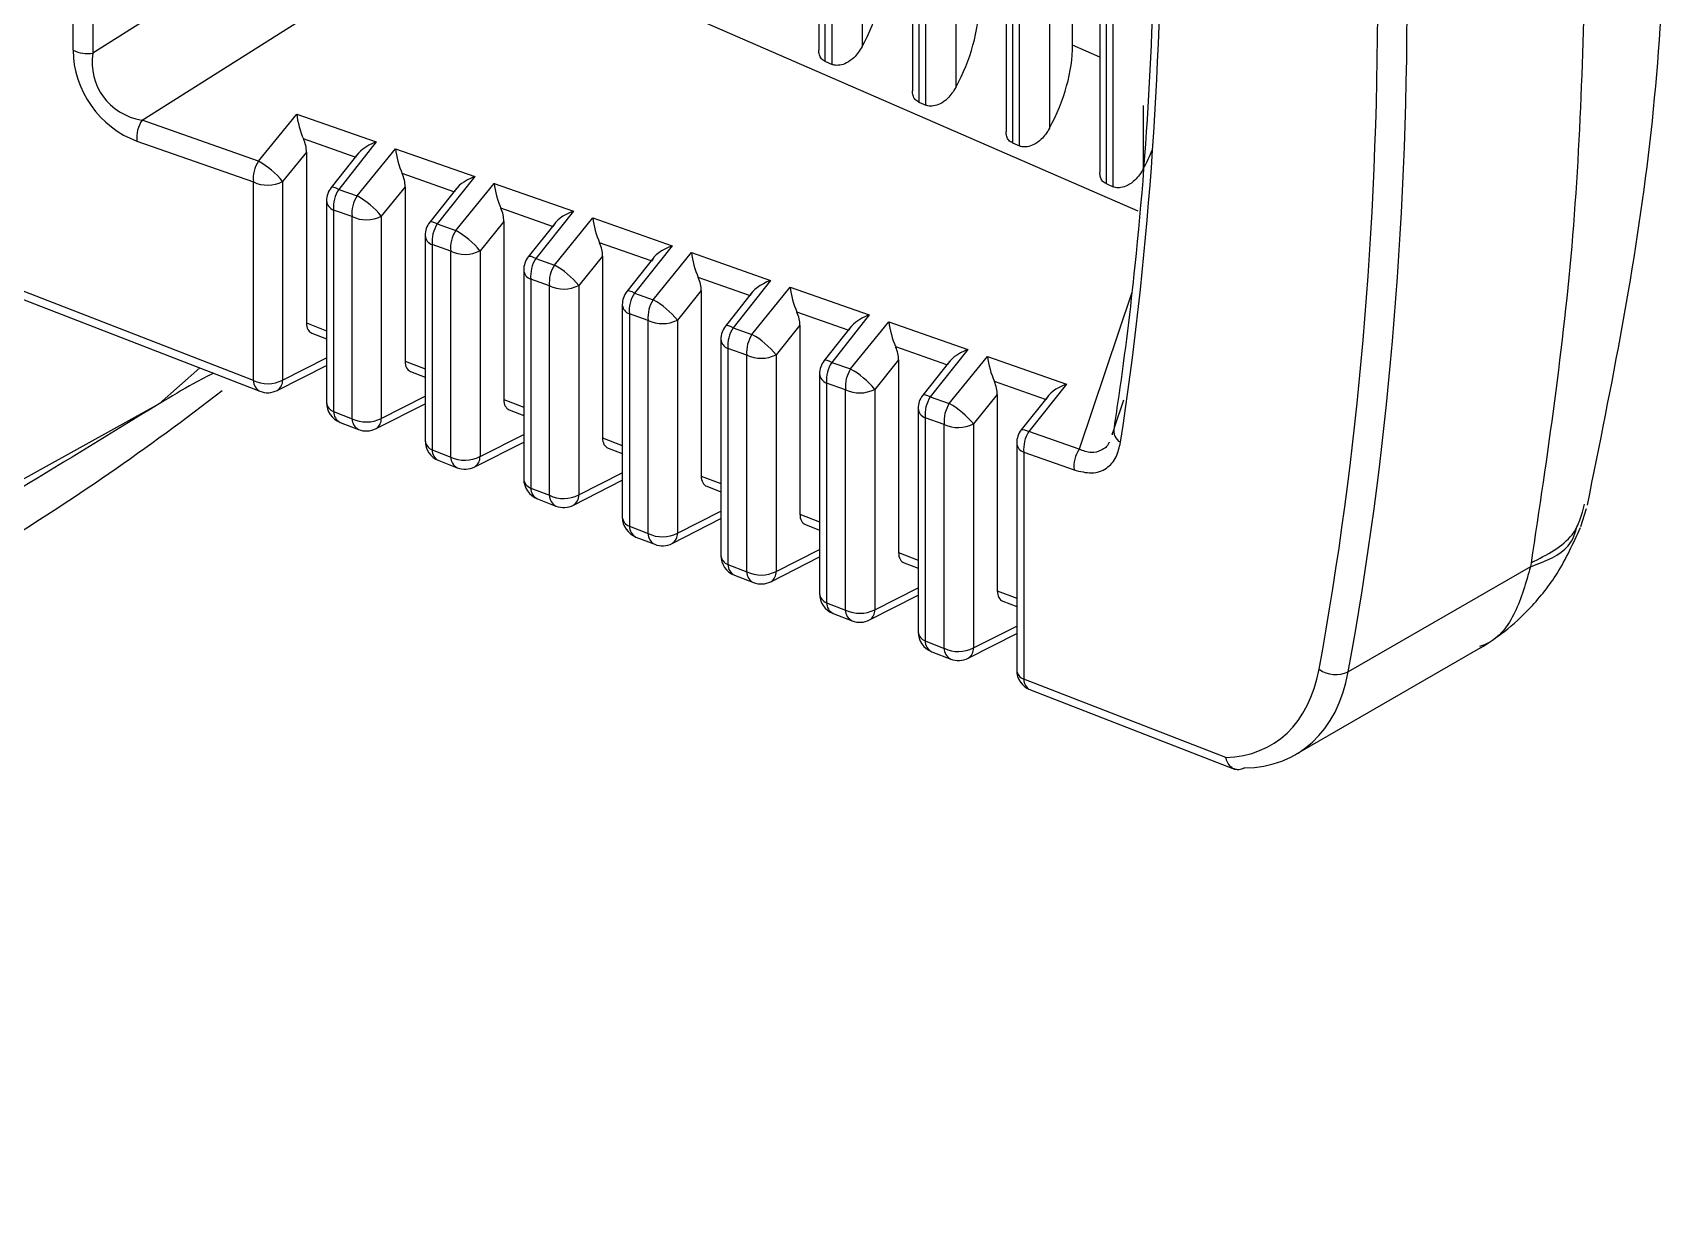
# Model space of a CAD drawing. Extents: x 8 to 113, y 1 to 87.
# Drawn here: x 81.244 to 82.011, y 65.205 to 65.754 of the extents above; entities that cross this region are included whole.
import ezdxf

# ---------------------------------------------------------------- set-up
doc = ezdxf.new("R2010")
doc.units = 0
doc.header["$MEASUREMENT"] = 0
doc.layers.add('OBJECT', color=7, linetype='CONTINUOUS')

msp = doc.modelspace()

# ---------------------------------------------------------------- linework, layer by layer
at = {"layer": 'OBJECT'}
for p, q in [((81.26301, 65.74622), (81.26301, 66.43369)), ((81.27229, 66.4324), (81.27229, 65.74493)), ((81.61189, 66.23298), (81.61189, 65.74632)), ((81.61481, 66.2208), (81.61481, 65.7411)), ((81.61816, 65.73964), (81.61816, 66.21816)), ((81.63224, 66.21123), (81.63224, 65.74797)), ((81.65573, 66.20283), (81.65573, 65.72723)), ((81.65866, 66.19347), (81.65866, 65.722)), ((81.66201, 65.72054), (81.66201, 66.18806)), ((81.67609, 66.17971), (81.67609, 65.72887)), ((81.69957, 66.17268), (81.69957, 65.70814)), ((81.7025, 66.17066), (81.7025, 65.70291)), ((81.70585, 65.70145), (81.70585, 66.15906)), ((81.71993, 66.14817), (81.71993, 65.70978)), ((81.73069, 65.74863), (81.73069, 66.14077)), ((81.74341, 66.1289), (81.74341, 65.68905)), ((81.74634, 66.12373), (81.74634, 65.68382)), ((81.74969, 65.68236), (81.74969, 66.1144)), ((81.42499, 65.84151), (81.27229, 65.74493)), ((81.29526, 65.71347), (81.4456, 65.80855)), ((81.4456, 65.80855), (81.76126, 65.67108)), ((81.74341, 65.74309), (81.73069, 65.74863)), ((81.61481, 65.7411), (81.61816, 65.73964)), ((81.34976, 65.69434), (81.36763, 65.71639)), ((81.36763, 65.71639), (81.40484, 65.70333)), ((81.65866, 65.722), (81.66201, 65.72054)), ((81.76377, 65.72043), (81.76377, 65.69069)), ((81.34736, 65.5917), (81.04303, 65.70971)), ((81.34976, 65.69434), (81.29526, 65.71347)), ((81.04618, 65.70465), (81.35043, 65.58667)), ((81.29285, 65.70377), (81.34736, 65.68464)), ((81.39503, 65.69623), (81.37084, 65.70472)), ((81.40484, 65.70333), (81.3873, 65.68116)), ((81.39594, 65.67813), (81.4138, 65.70018)), ((81.4138, 65.70018), (81.45098, 65.68713)), ((81.7025, 65.70291), (81.70585, 65.70145)), ((81.37221, 65.69859), (81.36105, 65.68481)), ((81.37221, 65.69859), (81.37221, 65.61863)), ((81.39625, 65.69776), (81.38374, 65.68196)), ((81.36105, 65.68481), (81.36105, 65.59187)), ((81.44117, 65.68003), (81.41701, 65.68851)), ((81.45098, 65.68713), (81.43344, 65.66497)), ((81.34736, 65.5917), (81.34736, 65.68464)), ((81.3873, 65.68116), (81.39594, 65.67813)), ((81.41839, 65.68238), (81.40723, 65.6686)), ((81.41839, 65.68238), (81.41839, 65.60073)), ((81.44238, 65.68157), (81.42988, 65.66576)), ((81.44212, 65.66192), (81.45998, 65.68397)), ((81.45998, 65.68397), (81.49711, 65.67094)), ((81.74634, 65.68382), (81.74969, 65.68236)), ((81.38158, 65.67575), (81.38158, 65.58144)), ((81.39353, 65.66843), (81.3849, 65.67146)), ((81.3849, 65.67146), (81.3849, 65.57714)), ((81.4873, 65.66384), (81.46319, 65.6723)), ((81.49711, 65.67094), (81.47957, 65.64877)), ((81.39353, 65.5738), (81.39353, 65.66843)), ((81.40723, 65.6686), (81.40723, 65.57397)), ((81.43344, 65.66497), (81.44212, 65.66192)), ((81.46457, 65.66617), (81.45341, 65.65239)), ((81.46457, 65.66617), (81.46457, 65.58282)), ((81.48852, 65.66537), (81.47601, 65.64957)), ((81.48829, 65.64571), (81.50616, 65.66776)), ((81.50616, 65.66776), (81.54325, 65.65475)), ((81.42772, 65.65956), (81.42772, 65.56355)), ((81.43971, 65.65222), (81.43103, 65.65527)), ((81.43103, 65.65527), (81.43103, 65.55925)), ((81.53344, 65.64765), (81.50937, 65.65609)), ((81.54325, 65.65475), (81.52571, 65.63258)), ((81.43971, 65.55589), (81.43971, 65.65222)), ((81.45341, 65.65239), (81.45341, 65.55606)), ((81.47957, 65.64877), (81.48829, 65.64571)), ((81.51074, 65.64996), (81.49958, 65.63619)), ((81.51074, 65.64996), (81.51074, 65.56492)), ((81.53465, 65.64918), (81.52215, 65.63338)), ((81.53447, 65.6295), (81.55234, 65.65156)), ((81.55234, 65.65156), (81.58938, 65.63855)), ((81.47385, 65.64336), (81.47385, 65.54566)), ((81.48589, 65.63601), (81.47716, 65.63907)), ((81.47716, 65.63907), (81.47716, 65.54137)), ((81.57957, 65.63145), (81.55554, 65.63989)), ((81.48589, 65.53798), (81.48589, 65.63601)), ((81.49958, 65.63619), (81.49958, 65.53816)), ((81.52571, 65.63258), (81.53447, 65.6295)), ((81.55692, 65.63375), (81.54576, 65.61998)), ((81.55692, 65.63375), (81.55692, 65.54701)), ((81.58078, 65.63299), (81.56828, 65.61718)), ((81.58938, 65.63855), (81.57184, 65.61639)), ((81.58065, 65.61329), (81.59851, 65.63535)), ((81.59851, 65.63535), (81.63551, 65.62236)), ((81.7584, 65.63283), (81.73377, 65.55955)), ((81.51999, 65.62717), (81.51999, 65.52777)), ((81.6257, 65.61526), (81.60172, 65.62368)), ((81.37221, 65.61863), (81.38158, 65.615)), ((81.53206, 65.6198), (81.5233, 65.62288)), ((81.5233, 65.62288), (81.5233, 65.52348)), ((81.53206, 65.52008), (81.53206, 65.6198)), ((81.54576, 65.61998), (81.54576, 65.52025)), ((81.57184, 65.61639), (81.58065, 65.61329)), ((81.6031, 65.61754), (81.59194, 65.60377)), ((81.6031, 65.61754), (81.6031, 65.52911)), ((81.62692, 65.61679), (81.61441, 65.60099)), ((81.63551, 65.62236), (81.61797, 65.60019)), ((81.62682, 65.59709), (81.64469, 65.61914)), ((81.64469, 65.61914), (81.68165, 65.60617)), ((81.37477, 65.6138), (81.38158, 65.61116)), ((81.56612, 65.61098), (81.56612, 65.50988)), ((81.36105, 65.59187), (81.38158, 65.60231)), ((81.41839, 65.60073), (81.42772, 65.59711)), ((81.57824, 65.60359), (81.56943, 65.60669)), ((81.56943, 65.60669), (81.56943, 65.50559)), ((81.57824, 65.50217), (81.57824, 65.60359)), ((81.59194, 65.60377), (81.59194, 65.50235)), ((81.64927, 65.60133), (81.63811, 65.58756)), ((81.67184, 65.59906), (81.6479, 65.60747)), ((81.64927, 65.60133), (81.64927, 65.5112)), ((81.67305, 65.6006), (81.66055, 65.58479)), ((81.68165, 65.60617), (81.66411, 65.584)), ((81.673, 65.58088), (81.69087, 65.60293)), ((81.69087, 65.60293), (81.72778, 65.58997)), ((81.32225, 65.5976), (81.30323, 65.58077)), ((81.35857, 65.58708), (81.38158, 65.59877)), ((81.42095, 65.5959), (81.42772, 65.59327)), ((81.61226, 65.59478), (81.61226, 65.49199)), ((81.61797, 65.60019), (81.62682, 65.59709)), ((81.62442, 65.58739), (81.61557, 65.59049)), ((81.61557, 65.59049), (81.61557, 65.4877)), ((81.62442, 65.48427), (81.62442, 65.58739)), ((81.63811, 65.58756), (81.63811, 65.48444)), ((81.69545, 65.58512), (81.68429, 65.57135)), ((81.71797, 65.58287), (81.69407, 65.59126)), ((81.69545, 65.58512), (81.69545, 65.49329)), ((81.72778, 65.58997), (81.71024, 65.5678)), ((81.30323, 65.58077), (80.68281, 65.23635)), ((81.40475, 65.56917), (81.42772, 65.58084)), ((81.40723, 65.57397), (81.42772, 65.58438)), ((81.46457, 65.58282), (81.47385, 65.57922)), ((81.46712, 65.57799), (81.47385, 65.57538)), ((81.65839, 65.57859), (81.65839, 65.4741)), ((81.66411, 65.584), (81.673, 65.58088)), ((81.71919, 65.5844), (81.70668, 65.5686)), ((81.75021, 65.56966), (81.75461, 65.58269)), ((81.3849, 65.57714), (81.39353, 65.5738)), ((81.38797, 65.57211), (81.39661, 65.56876)), ((81.67059, 65.57118), (81.6617, 65.5743)), ((81.6617, 65.5743), (81.6617, 65.46981)), ((81.67059, 65.46636), (81.67059, 65.57118)), ((81.68429, 65.57135), (81.68429, 65.46654)), ((81.45093, 65.55127), (81.47385, 65.56291)), ((81.45341, 65.55606), (81.47385, 65.56645)), ((81.51074, 65.56492), (81.51999, 65.56133)), ((81.70452, 65.5624), (81.70452, 65.45621)), ((81.73377, 65.55955), (81.71024, 65.5678)), ((81.7496, 65.56795), (81.74904, 65.56639)), ((81.74979, 65.56883), (81.74924, 65.56628)), ((81.43103, 65.55925), (81.43971, 65.55589)), ((81.5133, 65.56008), (81.51999, 65.55749)), ((81.70784, 65.5581), (81.70784, 65.45192)), ((81.70784, 65.5581), (81.73136, 65.54985)), ((81.4341, 65.55422), (81.44278, 65.55086)), ((81.49958, 65.53816), (81.51999, 65.54852)), ((81.55692, 65.54701), (81.56612, 65.54344)), ((81.47716, 65.54137), (81.48589, 65.53798)), ((81.49711, 65.53336), (81.51999, 65.54499)), ((81.55948, 65.54218), (81.56612, 65.5396)), ((81.48024, 65.53633), (81.48896, 65.53295)), ((81.96842, 65.52335), (81.97114, 65.53175)), ((81.54328, 65.51545), (81.56612, 65.52706)), ((81.54576, 65.52025), (81.56612, 65.5306)), ((81.6031, 65.52911), (81.61226, 65.52555)), ((81.60565, 65.52427), (81.61226, 65.52171)), ((81.5233, 65.52348), (81.53206, 65.52008)), ((81.52637, 65.51844), (81.53514, 65.51505)), ((81.58946, 65.49755), (81.61226, 65.50913)), ((81.59194, 65.50235), (81.61226, 65.51267)), ((81.64927, 65.5112), (81.65839, 65.50766)), ((81.56943, 65.50559), (81.57824, 65.50217)), ((81.65183, 65.50637), (81.65839, 65.50382)), ((81.9449, 65.50456), (81.85965, 65.45535)), ((81.94521, 65.50636), (81.9449, 65.50456)), ((81.57251, 65.50056), (81.58131, 65.49714)), ((81.63811, 65.48444), (81.65839, 65.49474)), ((81.69545, 65.49329), (81.70452, 65.48978)), ((81.61557, 65.4877), (81.62442, 65.48427)), ((81.63564, 65.47964), (81.65839, 65.4912)), ((81.69801, 65.48846), (81.70452, 65.48593)), ((81.61864, 65.48267), (81.62749, 65.47923)), ((81.68181, 65.46174), (81.70452, 65.47328)), ((81.68429, 65.46654), (81.70452, 65.47681)), ((81.6617, 65.46981), (81.67059, 65.46636)), ((81.66477, 65.46478), (81.67367, 65.46133)), ((81.83505, 65.41665), (81.92172, 65.46668)), ((81.80237, 65.41526), (81.70784, 65.45192)), ((81.71091, 65.44689), (81.80642, 65.40985)), ((81.81081, 65.41026), (81.81104, 65.4104))]:
    msp.add_line(p, q, dxfattribs=at)
at = {"layer": 'OBJECT', "flags": 128}
for points in [[(81.3873, 65.68116), (81.38616, 65.6817), (81.38519, 65.68204), (81.38444, 65.68218), (81.38392, 65.6821), (81.38374, 65.68196)], [(81.43344, 65.66497), (81.43229, 65.66551), (81.43133, 65.66585), (81.43057, 65.66598), (81.43006, 65.6659), (81.42988, 65.66576)], [(81.47957, 65.64877), (81.47843, 65.64931), (81.47746, 65.64966), (81.47671, 65.64979), (81.47619, 65.64971), (81.47601, 65.64957)], [(81.52571, 65.63258), (81.52456, 65.63312), (81.52359, 65.63346), (81.52284, 65.6336), (81.52233, 65.63352), (81.52215, 65.63338)], [(81.57184, 65.61639), (81.57069, 65.61693), (81.56973, 65.61727), (81.56898, 65.6174), (81.56846, 65.61732), (81.56828, 65.61718)], [(81.61797, 65.60019), (81.61683, 65.60073), (81.61586, 65.60108), (81.61511, 65.60121), (81.61459, 65.60113), (81.61441, 65.60099)], [(81.66411, 65.584), (81.66296, 65.58454), (81.662, 65.58488), (81.66124, 65.58502), (81.66073, 65.58494), (81.66055, 65.58479)], [(81.70668, 65.5686), (81.70686, 65.56874), (81.70738, 65.56882), (81.70813, 65.56869), (81.7091, 65.56834), (81.71024, 65.5678)]]:
    msp.add_lwpolyline(points, dxfattribs=at)
at = {"layer": 'OBJECT'}
for centre, radius, start, end in [((81.26969, 65.76035), 0.01563, 244.68395, 279.54829), ((81.30766, 65.70525), 0.01488, 146.44128, 185.69228), ((81.36216, 65.68611), 0.01488, 146.44407, 185.69048), ((81.33046, 65.66001), 0.03939, 39.03676, 60.65468), ((81.35403, 65.69863), 0.0155, 244.51108, 296.94536), ((81.39158, 65.67575), 0.01, 141.64728, 180), ((81.39971, 65.67294), 0.01488, 146.44656, 185.68701), ((81.40834, 65.6699), 0.01488, 146.44183, 185.6891), ((81.37664, 65.6438), 0.03938, 39.03636, 60.65508), ((81.38658, 65.67619), 0.00502, 184.95803, 250.35199), ((81.40021, 65.68242), 0.0155, 244.51104, 296.94487), ((81.43772, 65.65956), 0.01, 141.64728, 180), ((81.44584, 65.65674), 0.01488, 146.4451, 185.68847), ((81.45452, 65.6537), 0.01488, 146.44407, 185.69048), ((81.42281, 65.62758), 0.03939, 39.03836, 60.65395), ((81.43272, 65.65999), 0.00502, 184.94028, 250.36974), ((81.44638, 65.66622), 0.0155, 244.51104, 296.94589), ((81.48385, 65.64336), 0.01, 141.64728, 180), ((81.49197, 65.64055), 0.01488, 146.44031, 185.69326), ((81.47885, 65.6438), 0.00501, 184.93772, 250.3723), ((81.50069, 65.63749), 0.01488, 146.44248, 185.68845), ((81.46899, 65.61138), 0.03939, 39.03657, 60.65487), ((81.49256, 65.65001), 0.0155, 244.51104, 296.94487), ((81.52999, 65.62717), 0.01, 141.64728, 180), ((81.53811, 65.62435), 0.01488, 146.44293, 185.688), ((81.52498, 65.6276), 0.00501, 184.93742, 250.37068), ((81.54687, 65.62128), 0.01488, 146.4458, 185.68876), ((81.51517, 65.59517), 0.03939, 39.03836, 60.65395), ((81.53874, 65.6338), 0.0155, 244.51127, 296.94566), ((81.57612, 65.61098), 0.01, 141.64728, 180), ((81.58424, 65.60816), 0.01488, 146.44643, 185.68714), ((81.57112, 65.61141), 0.00502, 184.95803, 250.35199), ((81.59305, 65.60507), 0.01488, 146.44253, 185.68939), ((81.56134, 65.57896), 0.03939, 39.03802, 60.65341), ((81.58491, 65.61759), 0.0155, 244.50994, 296.94548), ((81.62226, 65.59478), 0.01, 141.64728, 180), ((81.61725, 65.59522), 0.00502, 184.94028, 250.36974), ((81.63037, 65.59197), 0.01488, 146.44403, 185.68954), ((81.63923, 65.58886), 0.01488, 146.4451, 185.68847), ((81.60751, 65.56274), 0.0394, 39.04007, 60.65137), ((80.6147, 66.51231), 1.17123, 301.38463, 307.81257), ((81.35403, 65.6057), 0.0155, 244.51108, 296.94536), ((81.35304, 65.59172), 0.00568, 180.14922, 242.67432), ((81.35405, 65.59599), 0.01, 248.80554, 296.93422), ((81.35571, 65.5916), 0.00535, 302.36918, 2.97001), ((81.63109, 65.60138), 0.0155, 244.51186, 296.94507), ((81.39158, 65.58144), 0.01, 180, 248.80554), ((81.38672, 65.58198), 0.00517, 186.01463, 249.2954), ((81.66839, 65.57859), 0.01, 141.64728, 180), ((81.66339, 65.57902), 0.00501, 184.93742, 250.37068), ((81.67651, 65.57577), 0.01488, 146.44248, 185.68845), ((81.6854, 65.57265), 0.01488, 146.44266, 185.68926), ((81.65369, 65.54654), 0.03939, 39.03882, 60.65348), ((81.39058, 65.57716), 0.00568, 180.14635, 242.67951), ((81.40021, 65.58779), 0.0155, 244.51104, 296.94487), ((81.39921, 65.57381), 0.00568, 180.14635, 242.67951), ((81.40188, 65.57369), 0.00535, 302.38497, 2.95752), ((81.67727, 65.58517), 0.0155, 244.5099, 296.946), ((81.40022, 65.57809), 0.01, 248.80554, 296.93422), ((81.43772, 65.56355), 0.01, 180, 248.80554), ((81.43285, 65.56409), 0.00516, 185.99789, 249.31214), ((81.71452, 65.5624), 0.01, 141.64728, 180), ((81.70966, 65.56294), 0.00517, 186.01625, 249.29378), ((81.72264, 65.55958), 0.01488, 146.44359, 185.68734), ((81.75575, 65.56795), 0.0058, 162.8984, 242.82406), ((81.43671, 65.55927), 0.00568, 180.14938, 242.67648), ((81.44638, 65.56988), 0.0155, 244.51104, 296.94589), ((81.44539, 65.5559), 0.00568, 180.14922, 242.67432), ((81.44806, 65.55579), 0.00535, 302.3868, 2.95569), ((81.74617, 65.55132), 0.01488, 146.44266, 185.68926), ((81.4464, 65.56018), 0.01, 248.80554, 296.93422), ((81.48385, 65.54566), 0.01, 180, 248.80554), ((81.47899, 65.5462), 0.00516, 185.99789, 249.31214), ((81.48285, 65.54138), 0.00568, 180.14938, 242.67648), ((81.49256, 65.55198), 0.0155, 244.51104, 296.94487), ((81.49157, 65.538), 0.00568, 180.14784, 242.67802), ((81.49258, 65.54228), 0.01, 248.80554, 296.93422), ((81.49424, 65.53788), 0.00535, 302.38497, 2.95752), ((81.52999, 65.52777), 0.01, 180, 248.80554), ((81.52512, 65.52831), 0.00516, 185.99779, 249.31031), ((81.52898, 65.52349), 0.00568, 180.14635, 242.67951), ((81.53874, 65.53407), 0.0155, 244.51127, 296.94566), ((81.53774, 65.52009), 0.00568, 180.14395, 242.68192), ((81.54041, 65.51998), 0.00535, 302.3868, 2.95569), ((81.53875, 65.52437), 0.01, 248.80554, 296.93422), ((81.57612, 65.50988), 0.01, 180, 248.80554), ((81.57126, 65.51042), 0.00517, 186.01625, 249.29378), ((81.57511, 65.5056), 0.00568, 180.14635, 242.67951), ((81.58491, 65.51617), 0.0155, 244.50994, 296.94548), ((81.58392, 65.50219), 0.00568, 180.15209, 242.67145), ((81.58659, 65.50207), 0.00535, 302.38373, 2.95547), ((81.58493, 65.50646), 0.01, 248.80554, 296.93422), ((81.62226, 65.49199), 0.01, 180, 248.80554), ((81.61739, 65.49253), 0.00516, 185.99951, 249.31052), ((81.62125, 65.48771), 0.00568, 180.14938, 242.67648), ((81.63109, 65.49826), 0.0155, 244.51186, 296.94507), ((81.6301, 65.48428), 0.00568, 180.14635, 242.67951), ((81.63111, 65.48856), 0.01, 248.80554, 296.93422), ((81.63277, 65.48416), 0.00535, 302.38497, 2.95752), ((81.66839, 65.4741), 0.01, 180, 248.80554), ((81.66353, 65.47464), 0.00516, 185.99916, 249.30895), ((81.66738, 65.46982), 0.00568, 180.15469, 242.67339), ((81.67727, 65.48036), 0.0155, 244.5099, 296.946), ((81.67627, 65.46638), 0.00568, 180.14922, 242.67432), ((81.67895, 65.46626), 0.00535, 302.36998, 2.96784), ((81.67728, 65.47065), 0.01, 248.80554, 296.93422), ((81.71452, 65.45621), 0.01, 180, 248.80554), ((81.70966, 65.45675), 0.00517, 186.01625, 249.29378), ((81.85384, 65.46751), 0.01348, 234.44049, 295.51345), ((81.71337, 65.45185), 0.00554, 179.25023, 243.57563)]:
    msp.add_arc(centre, radius, start, end, dxfattribs=at)
for centre, major_axis, ratio, start_param, end_param in [((80.20592, 66.63899), (-1.2131, 1.88504), 0.606975, 3.716007, 4.079515), ((80.21261, 66.64328), (-1.21808, 1.89372), 0.606848, 3.71615, 4.079658), ((80.15666, 66.66457), (-1.17592, 1.82549), 0.606958, 3.742743, 4.051772), ((81.60021, 65.76248), (0.03018, 0.05215), 0.581784, 4.770172, 5.495103), ((81.64405, 65.74339), (0.03018, 0.05215), 0.581784, 4.770172, 5.495103), ((81.29848, 65.73979), (-0.02215, 0.03331), 0.831459, 0.896071, 2.307597), ((81.68789, 65.7243), (0.03018, 0.05215), 0.581784, 4.770172, 5.495103), ((81.30516, 65.74409), (0.02952, 0.01741), 0.875291, 2.521504, 3.93303), ((81.37191, 65.71098), (-0.00328, 0.01158), 0.259069, 1.012856, 2.067267), ((81.36476, 65.70216), (-0.00441, 0.00973), 0.616481, 4.078004, 4.695736), ((81.40912, 65.69792), (0.01404, 0.00407), 0.443879, 1.75013, 2.804542), ((81.41809, 65.69477), (-0.00328, 0.01158), 0.259069, 1.012856, 2.067267), ((81.73173, 65.7052), (0.03018, 0.05215), 0.581784, 4.770172, 4.942478), ((81.41094, 65.68595), (-0.00441, 0.00973), 0.616481, 4.078004, 4.695736), ((81.45526, 65.68173), (0.01404, 0.00407), 0.443879, 1.75013, 2.804542), ((81.46426, 65.67857), (-0.00328, 0.01158), 0.259069, 1.012856, 2.067267), ((81.45712, 65.66974), (-0.00441, 0.00973), 0.616481, 4.078004, 4.695736), ((81.50139, 65.66553), (0.01404, 0.00407), 0.443879, 1.75013, 2.804542), ((81.51044, 65.66236), (-0.00328, 0.01158), 0.259069, 1.012856, 2.067267), ((81.50329, 65.65354), (-0.00441, 0.00973), 0.616481, 4.078004, 4.695736), ((81.54753, 65.64934), (0.01404, 0.00407), 0.443879, 1.75013, 2.804542), ((81.55662, 65.64615), (-0.00328, 0.01158), 0.259069, 1.012856, 2.067267), ((81.54947, 65.63733), (-0.00441, 0.00973), 0.616481, 4.078004, 4.695736), ((81.59366, 65.63314), (0.01404, 0.00407), 0.443879, 1.75013, 2.804542), ((81.60279, 65.62994), (-0.00328, 0.01158), 0.259069, 1.012856, 2.067267), ((81.59565, 65.62112), (-0.00441, 0.00973), 0.616481, 4.078004, 4.695736), ((81.37936, 65.62275), (0.00507, 0.00872), 0.578158, 2.358857, 3.232629), ((81.6398, 65.61695), (0.01404, 0.00407), 0.443879, 1.75013, 2.804542), ((81.64897, 65.61373), (-0.00328, 0.01158), 0.259069, 1.012856, 2.067267), ((81.42553, 65.60484), (0.00507, 0.00872), 0.578158, 2.358857, 3.232629), ((81.64182, 65.60491), (-0.00441, 0.00973), 0.616481, 4.078004, 4.695736), ((81.68593, 65.60076), (0.01404, 0.00407), 0.443879, 1.75013, 2.804542), ((81.69515, 65.59752), (-0.00328, 0.01158), 0.259069, 1.012856, 2.067267), ((81.688, 65.5887), (-0.00441, 0.00973), 0.616481, 4.078004, 4.695736), ((81.73206, 65.58456), (0.01404, 0.00407), 0.443879, 1.75013, 2.804542), ((81.47171, 65.58694), (0.00507, 0.00872), 0.578158, 2.358857, 3.232629), ((81.51789, 65.56903), (0.00507, 0.00872), 0.578158, 2.358857, 3.232629), ((81.56407, 65.55113), (0.00507, 0.00872), 0.578158, 2.358857, 3.232629), ((81.61024, 65.53322), (0.00507, 0.00872), 0.578158, 2.358857, 3.232629), ((81.65642, 65.51531), (0.00507, 0.00872), 0.578158, 2.358857, 3.232629), ((81.7026, 65.49741), (0.00507, 0.00872), 0.578158, 2.358857, 3.232629), ((81.76547, 65.51461), (-0.05957, 0.09257), 0.606975, 2.794473, 3.716007), ((81.77215, 65.5189), (-0.06455, 0.10125), 0.604584, 2.782059, 3.71868)]:
    msp.add_ellipse(centre, major_axis=major_axis, ratio=ratio, start_param=start_param, end_param=end_param, dxfattribs=at)
for points, knots in [([(81.75021, 65.56966), (81.75096, 65.57465), (81.75471, 65.59961), (81.76512, 65.68432), (81.76967, 65.77289), (81.76926, 65.86392), (81.76724, 65.95583), (81.75748, 66.04569), (81.75021, 66.11264)], [0, 0, 0, 0, 0.029968, 0.149857, 0.5, 0.529968, 0.649857, 1, 1, 1, 1]), ([(81.97158, 65.53342), (81.98291, 65.58947), (82.00569, 65.70222), (82.00907, 65.81841), (82.01078, 65.87685)], [0, 0, 0, 0, 0.497074, 1, 1, 1, 1]), ([(81.9711, 65.82152), (81.97002, 65.76679), (81.96785, 65.65733), (81.95276, 65.55669), (81.94521, 65.50636)], [0, 0, 0, 0, 0.5, 1, 1, 1, 1]), ([(81.61481, 65.7411), (81.61422, 65.74145), (81.61304, 65.74216), (81.61205, 65.74404), (81.61195, 65.74558), (81.6119, 65.74633)], [0, 0, 0, 0, 0.338293, 0.676563, 1, 1, 1, 1]), ([(81.63224, 65.74797), (81.63105, 65.74611), (81.62906, 65.743), (81.62511, 65.74022), (81.62188, 65.73913), (81.61957, 65.73913), (81.6185, 65.73952), (81.61816, 65.73964)], [0, 0, 0, 0, 0.345934, 0.577484, 0.767312, 0.927998, 1, 1, 1, 1]), ([(81.65866, 65.722), (81.65806, 65.72236), (81.65688, 65.72307), (81.65589, 65.72495), (81.65579, 65.72648), (81.65574, 65.72723)], [0, 0, 0, 0, 0.338295, 0.676561, 1, 1, 1, 1]), ([(81.67609, 65.72887), (81.67489, 65.72701), (81.6729, 65.72391), (81.66895, 65.72113), (81.66572, 65.72004), (81.66341, 65.72003), (81.66234, 65.72042), (81.66201, 65.72054)], [0, 0, 0, 0, 0.345934, 0.577476, 0.767312, 0.927998, 1, 1, 1, 1]), ([(81.7025, 65.70291), (81.7019, 65.70326), (81.70072, 65.70397), (81.69973, 65.70586), (81.69963, 65.70739), (81.69958, 65.70814)], [0, 0, 0, 0, 0.338302, 0.676581, 1, 1, 1, 1]), ([(81.71993, 65.70978), (81.71873, 65.70792), (81.71674, 65.70482), (81.71279, 65.70204), (81.70956, 65.70094), (81.70725, 65.70094), (81.70618, 65.70133), (81.70585, 65.70145)], [0, 0, 0, 0, 0.345934, 0.577484, 0.767312, 0.927998, 1, 1, 1, 1]), ([(81.74634, 65.68382), (81.74574, 65.68417), (81.74456, 65.68488), (81.74357, 65.68677), (81.74347, 65.6883), (81.74342, 65.68905)], [0, 0, 0, 0, 0.338304, 0.676578, 1, 1, 1, 1]), ([(81.76377, 65.69069), (81.76257, 65.68883), (81.76058, 65.68572), (81.75663, 65.68295), (81.7534, 65.68185), (81.75109, 65.68185), (81.75002, 65.68224), (81.74969, 65.68236)], [0, 0, 0, 0, 0.345934, 0.577476, 0.767312, 0.927998, 1, 1, 1, 1]), ([(81.32867, 65.59511), (81.32574, 65.59363), (81.31905, 65.59026), (81.30893, 65.58419), (81.30323, 65.58077)], [0, 0, 0, 0, 0.437587, 1, 1, 1, 1]), ([(81.30323, 65.58077), (81.25985, 65.55424), (81.17461, 65.5021), (81.04638, 65.42473), (80.91877, 65.3486), (80.79401, 65.27504), (80.71259, 65.22785), (80.67366, 65.20528)], [0, 0, 0, 0, 0.206023, 0.404822, 0.608638, 0.812834, 1, 1, 1, 1]), ([(81.73136, 65.54985), (81.7342, 65.54914), (81.73987, 65.54773), (81.74677, 65.55016), (81.75137, 65.55538), (81.75255, 65.56043), (81.75311, 65.5628)], [0, 0, 0, 0, 0.2618794, 0.5244054, 0.7764165, 1, 1, 1, 1]), ([(81.74777, 65.56287), (81.74774, 65.56276), (81.74705, 65.5608), (81.74416, 65.55882), (81.73941, 65.55743), (81.73569, 65.55883), (81.73377, 65.55955)], [0, 0, 0, 0, 0.018523, 0.33801, 0.658004, 1, 1, 1, 1]), ([(81.94521, 65.50636), (81.95269, 65.51023), (81.96599, 65.5171), (81.96891, 65.52879), (81.97019, 65.5339)], [0, 0, 0, 0, 0.562651, 1, 1, 1, 1]), ([(81.9449, 65.50456), (81.95192, 65.50723), (81.96337, 65.51159), (81.96589, 65.52053), (81.96687, 65.52399)], [0, 0, 0, 0, 0.612541, 1, 1, 1, 1]), ([(81.92146, 65.46654), (81.92526, 65.46897), (81.93332, 65.47413), (81.94606, 65.48606), (81.95887, 65.50206), (81.96496, 65.51557), (81.96826, 65.52291)], [0, 0, 0, 0, 0.1971553, 0.4186184, 0.6838738, 1, 1, 1, 1]), ([(81.9449, 65.50456), (81.94281, 65.49716), (81.93865, 65.48235), (81.92949, 65.47019), (81.92229, 65.46759), (81.92111, 65.46716)], [0, 0, 0, 0, 0.455217, 0.910429, 1, 1, 1, 1]), ([(81.81081, 65.41026), (81.81004, 65.40994), (81.80849, 65.40931), (81.80617, 65.40976), (81.80419, 65.41123), (81.803, 65.41321), (81.80252, 65.41467), (81.80239, 65.4152), (81.80237, 65.41526)], [0, 0, 0, 0, 0.2192768, 0.4385033, 0.6592408, 0.8829816, 0.9858182, 1, 1, 1, 1])]:
    msp.add_open_spline(points, degree=3, knots=knots, dxfattribs=at)

doc.saveas('drawing.dxf')
